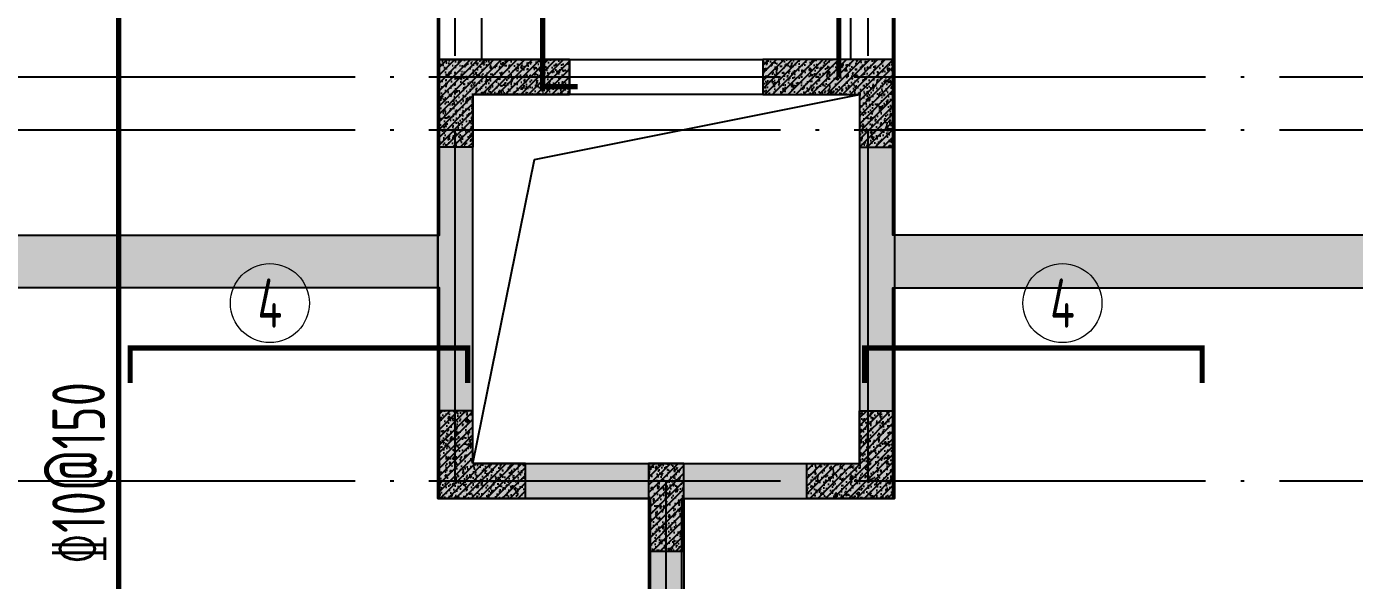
# Model space of a CAD drawing. Extents: x -3200779283 to -8106663, y 659664 to 1123462.
# Drawn here: x -8163890 to -8156334, y 687334 to 690488 of the extents above; entities that cross this region are included whole.
import ezdxf
from ezdxf.enums import TextEntityAlignment as Align

# ---------------------------------------------------------------- set-up
doc = ezdxf.new("R2010")
doc.units = 0
doc.header["$LTSCALE"] = 1000
doc.header["$MEASUREMENT"] = 0
doc.linetypes.add('125-核心筒-首层南入$0$CONTINOUS', pattern=[0])
doc.linetypes.add('3#-轴线$0$DOTE', pattern=[2.42, 2, -0.2, 0.02, -0.2])
for name, color, linetype in [('125-核心筒-首层南入$0$S-SLAB-HOLE', 5, 'Continuous'), ('125-核心筒-首层南入$0$S-WALL', 40, 'Continuous'), ('125-核心筒-首层南入$0$S-WALL-BEAM', 120, 'Continuous'), ('125-核心筒-首层南入$0$S-WALL-COLU', 252, '125-核心筒-首层南入$0$CONTINOUS'), ('125-核心筒-首层南入$0$S-WALL-COLU-HATC', 16, 'Continuous'), ('125-核心筒-首层南入$0$S-WALL-HATC', 253, 'Continuous'), ('3#-轴线$0$A-ANNO-DOTE', 10, '3#-轴线$0$DOTE'), ('3#4#5#$0$S-ANNO-TEXT', 7, 'Continuous'), ('3#4#5#$0$S-PC-SLAB', 6, 'Continuous'), ('3#4#5#$0$S-WALL-HATC', 253, 'Continuous'), ('S-REIN', 1, 'Continuous'), ('S-REIN-TEXT', 7, 'Continuous')]:
    doc.layers.add(name, color=color, linetype=linetype)
doc.layers.add('提资不打印', color=2, linetype='Continuous', plot=False)
doc.layers.add('楼板正筋文字', color=7, linetype='Continuous', lineweight=18)
doc.styles.add('FromPkpm', font='Pkpmeng', dxfattribs={"width": 0.7, "bigfont": 'Pkpmchn'})

# ---------------------------------------------------------------- blocks, each defined once
blk = doc.blocks.new('ban')
at = {"layer": 'S-REIN', "const_width": 30}
for points in [[(9947.1, 5995.4), (9747.1, 5995.4), (9747.1, 7719.9), (9947.1, 7719.9)], [(7400, 4307.4), (7400, 4507.4), (9320, 4507.4), (9320, 4307.4)], [(13500, 4307.4), (13500, 4507.4), (11580, 4507.4), (11580, 4307.4)]]:
    blk.add_lwpolyline(points, dxfattribs=at)
at = {"layer": 'S-REIN-TEXT', "lineweight": 18}
for centre in [(8195, 4762.4), (12705, 4762.4)]:
    blk.add_circle(centre, 225, dxfattribs=at)
at = {"layer": '提资不打印', "color": 2, "const_width": 30}
for points in [[(7333.8, -250.1), (7333.8, 7649.9)], [(11432.7, 6049.9), (11432.7, 7649.9)]]:
    blk.add_lwpolyline(points, dxfattribs=at)
at = {"layer": 'S-REIN-TEXT', "lineweight": 18, "style": 'FromPkpm', "width": 0.7}
for p in [(8195, 4762.4), (12705, 4762.4)]:
    blk.add_text('4', height=280, dxfattribs=at).set_placement(p, align=Align.MIDDLE_CENTER)
at = {"layer": '提资不打印', "lineweight": 25, "style": 'FromPkpm', "width": 0.7}
blk.add_text('%%13210@150', height=300, rotation=90, dxfattribs=at).set_placement((7256.1, 3274.2))
blk = doc.blocks.new('3#4#5#$0$ban3')
at = {"layer": '3#4#5#$0$S-WALL-HATC', "ltscale": 100}
h = blk.add_hatch(dxfattribs=at)
h.set_pattern_fill('AR-CONC', color=256, scale=25, angle=-270, style=0)
h.set_pattern_definition([(140, (-37341055835.12, -2020434459.28), (15.68803374565, 179.3150456502), [18.75, -206.25]), (85, (-37341055835.12, -2020434459.28), (-188.048033425, -34.68783340325), [15, -165]), (190.4514, (-37341055833.81, -2020434444.34), (-172.3598855152, 144.6273454285), [15.9350475, -175.285528]), (136.1842, (-37341055885.12, -2020434459.28), (41.3797535823, 266.8102621564), [28.125, -309.375]), (186.6356, (-37341055881.67, -2020434437.04), (-243.5294677251, 233.6656763872), [23.902572, -262.92825]), (81.1842, (-37341055885.12, -2020434459.28), (-243.5296502313, 233.6654862834), [22.5, -247.5]), (111, (-37341055872.62, -2020434434.28), (100.65472266633, 149.2267630296), [18.75, -206.25]), (56, (-37341055872.62, -2020434434.28), (-181.2875112617, 60.8288329804), [15, -165]), (161.4514, (-37341055864.23, -2020434421.84), (-80.6326241775, 210.0556571454), [15.9350475, -175.285528]), (127.5, (-37341055835.116, -2020434459.28), (-83.22346345783, 3.03996382932), [0, -163, 0, -167.5, 0, -165.625]), (97.5, (-37341055835.12, -2020434459.28), (-98.6029279706, 65.76738436054), [0, -95.5, 0, -159.25, 0, -63.125]), (57.5, (-37341055835.116, -2020434515.03), (5.6387179336, 133.4556090431), [0, -62.5, 0, -195, 0, -258.75]), (47.5, (-37341055835.12, -2020434540.03), (-25.02624558308, 145.7965423356), [0, -81.25, 0, -129.5, 0, -183.75])])
h.paths.add_polyline_path([(-214482, 407075), (-214482, 407375), (-220082, 407375), (-220082, 407075)])
at = {"layer": '3#4#5#$0$S-PC-SLAB'}
blk.add_lwpolyline([(-214472, 407375), (-220092, 407375), (-220092, 409775), (-214472, 409775)], close=True, dxfattribs=at)
blk.add_lwpolyline([(-214472, 407075), (-214472, 404775), (-221292, 404775), (-221292, 405875), (-220092, 405875), (-220092, 407075), (-214472, 407075)], dxfattribs=at)
at = {"layer": '3#4#5#$0$S-WALL-HATC', "ltscale": 100}
blk.add_lwpolyline([(-214482, 407075), (-214482, 407375), (-220082, 407375), (-220082, 407075)], close=True, dxfattribs=at)
blk = doc.blocks.new('3#4#5#$0$ban111')
at = {"layer": '3#4#5#$0$S-WALL-HATC', "ltscale": 100}
h = blk.add_hatch(dxfattribs=at)
h.set_pattern_fill('AR-CONC', color=256, scale=25, angle=-270, style=0)
h.set_pattern_definition([(140, (-37341047970.12, -2020434559.28), (15.68803374565, 179.3150456502), [18.75, -206.25]), (85, (-37341047970.12, -2020434559.28), (-188.048033425, -34.68783340325), [15, -165]), (190.4514, (-37341047968.81, -2020434544.34), (-172.3598855152, 144.6273454285), [15.9350475, -175.285528]), (136.1842, (-37341048020.12, -2020434559.28), (41.3797535823, 266.8102621564), [28.125, -309.375]), (186.6356, (-37341048016.67, -2020434537.05), (-243.5294677251, 233.6656763872), [23.902572, -262.92825]), (81.1842, (-37341048020.12, -2020434559.28), (-243.5296502313, 233.6654862834), [22.5, -247.5]), (111, (-37341048007.62, -2020434534.28), (100.65472266633, 149.2267630296), [18.75, -206.25]), (56, (-37341048007.62, -2020434534.28), (-181.2875112617, 60.8288329804), [15, -165]), (161.4514, (-37341047999.23, -2020434521.84), (-80.6326241775, 210.0556571454), [15.9350475, -175.285528]), (127.5, (-37341047970.12, -2020434559.28), (-83.22346345783, 3.03996382932), [0, -163, 0, -167.5, 0, -165.625]), (97.5, (-37341047970.12, -2020434559.28), (-98.6029279706, 65.76738436054), [0, -95.5, 0, -159.25, 0, -63.125]), (57.5, (-37341047970.12, -2020434615.03), (5.6387179336, 133.4556090431), [0, -62.5, 0, -195, 0, -258.75]), (47.5, (-37341047970.12, -2020434640.03), (-25.02624558308, 145.7965423356), [0, -81.25, 0, -129.5, 0, -183.75])])
h.paths.add_polyline_path([(-228282, 407075), (-228282, 407375), (-222682, 407375), (-222682, 407075)])
at = {"layer": '3#4#5#$0$S-PC-SLAB'}
blk.add_lwpolyline([(-228292, 407375), (-222672, 407375), (-222672, 409775), (-228292, 409775)], close=True, dxfattribs=at)
blk.add_lwpolyline([(-228292, 407075), (-228292, 404775), (-221472, 404775), (-221472, 405875), (-222672, 405875), (-222672, 407075), (-228292, 407075)], dxfattribs=at)
at = {"layer": '3#4#5#$0$S-WALL-HATC', "ltscale": 100}
blk.add_lwpolyline([(-228282, 407075), (-228282, 407375), (-222682, 407375), (-222682, 407075)], close=True, dxfattribs=at)
blk = doc.blocks.new('3#4#5#$0$5#')
at = {"layer": '3#4#5#$0$S-ANNO-TEXT'}
for name, p in [('3#4#5#$0$ban111', (378828.8, -247399.9)), ('3#4#5#$0$ban3', (378828.8, -247400))]:
    blk.add_blockref(name, p, dxfattribs=at)
blk = doc.blocks.new('3#-轴线')
at = {"layer": '3#-轴线$0$A-ANNO-DOTE'}
for points in [[(9250, -7100), (9250, 5500)], [(11600, -7100), (11600, 5500)], [(-3000, -4800), (44800, -4800)], [(-3000, -5100), (44800, -5100)], [(-3000, -7100), (44800, -7100)], [(10450, -16100), (10450, -7100)]]:
    blk.add_lwpolyline(points, dxfattribs=at)
blk = doc.blocks.new('125-核心筒-首层南入')
at = {"layer": '125-核心筒-首层南入$0$S-WALL-COLU-HATC'}
h = blk.add_hatch(dxfattribs=at)
h.set_pattern_fill('AR-CONC', color=256, scale=10)
h.set_pattern_definition([(50, (14437.05, -238295.61), (71.726018, -6.275213), [7.5, -82.5]), (355, (14437.05, -238295.61), (-13.875133, 75.219213), [6, -66]), (100.4514, (14443.03, -238296.135), (57.850938, 68.943954), [6.37402, -70.114211]), (46.1842, (14437.05, -238275.61), (106.724105, -16.5519), [11.25, -123.75]), (96.6356, (14445.95, -238276.99), (93.46627, 97.411787), [9.56103, -105.1713]), (351.1842, (14437.05, -238275.61), (93.466195, 97.41186), [9, -99]), (21, (14447.05, -238280.61), (59.690705, -40.261889), [7.5, -82.5]), (326, (14447.05, -238280.61), (24.331533, 72.515005), [6, -66]), (71.4514, (14452.03, -238283.97), (84.022263, 32.25305), [6.37402, -70.114211]), (37.5, (14437.052, -238295.612), (1.2159855, 33.2893854), [0, -65.2, 0, -67, 0, -66.25]), (7.5, (14437.052, -238295.612), (26.306954, 39.441171), [0, -38.2, 0, -63.7, 0, -25.25]), (327.5, (14414.752, -238295.612), (53.3822436, -2.2554872), [0, -25, 0, -78, 0, -103.5]), (317.5, (14404.752, -238295.612), (58.318617, 10.010498), [0, -32.5, 0, -51.8, 0, -73.5])])
h.paths.add_polyline_path([(-1100, 2200), (-1100, 1900), (-1300, 1900), (-1300, 2400), (-550, 2400), (-550, 2200)])
h = blk.add_hatch(dxfattribs=at)
h.set_pattern_fill('ANSI31', color=256, scale=250, style=0)
h.set_pattern_definition([(45, (14437.052, -238295.612), (-22.097087, 22.097087), [])])
h.paths.add_polyline_path([(-1100, 2200), (-1100, 1900), (-1300, 1900), (-1300, 2400), (-550, 2400), (-550, 2200)])
h = blk.add_hatch(dxfattribs=at)
h.set_pattern_fill('AR-CONC', color=256, scale=10)
h.set_pattern_definition([(50, (18639.61, -238707.81), (71.726018, -6.275213), [7.5, -82.5]), (355, (18639.61, -238707.81), (-13.875133, 75.219213), [6, -66]), (100.4514, (18645.59, -238708.334), (57.850938, 68.943954), [6.37402, -70.114211]), (46.1842, (18639.61, -238687.81), (106.724105, -16.5519), [11.25, -123.75]), (96.6356, (18648.5, -238689.19), (93.46627, 97.411787), [9.56103, -105.1713]), (351.1842, (18639.61, -238687.81), (93.466195, 97.41186), [9, -99]), (21, (18649.61, -238692.81), (59.690705, -40.261889), [7.5, -82.5]), (326, (18649.61, -238692.81), (24.331533, 72.515005), [6, -66]), (71.4514, (18654.586, -238696.166), (84.022263, 32.25305), [6.37402, -70.114211]), (37.5, (18639.611, -238707.81), (1.2159855, 33.2893854), [0, -65.2, 0, -67, 0, -66.25]), (7.5, (18639.61, -238707.81), (26.306954, 39.441171), [0, -38.2, 0, -63.7, 0, -25.25]), (327.5, (18617.311, -238707.81), (53.3822436, -2.2554872), [0, -25, 0, -78, 0, -103.5]), (317.5, (18607.31, -238707.81), (58.318617, 10.010498), [0, -32.5, 0, -51.8, 0, -73.5])])
h.paths.add_polyline_path([(1100, 2200), (1100, 1900), (1300, 1900), (1300, 2400), (550, 2400), (550, 2200)])
h = blk.add_hatch(dxfattribs=at)
h.set_pattern_fill('ANSI31', color=256, scale=250, style=0)
h.set_pattern_definition([(45, (18639.61, -238707.81), (-22.097087, 22.097087), [])])
h.paths.add_polyline_path([(1100, 2200), (1100, 1900), (1300, 1900), (1300, 2400), (550, 2400), (550, 2200)])
h = blk.add_hatch(dxfattribs=at)
h.set_pattern_fill('AR-CONC', color=256, scale=10)
h.set_pattern_definition([(50, (14437.05, -242036.99), (71.726018, -6.275213), [7.5, -82.5]), (355, (14437.05, -242036.99), (-13.875133, 75.219213), [6, -66]), (100.4514, (14443.03, -242037.51), (57.850938, 68.943954), [6.37402, -70.114211]), (46.1842, (14437.05, -242016.99), (106.724105, -16.5519), [11.25, -123.75]), (96.6356, (14445.95, -242018.37), (93.46627, 97.411787), [9.56103, -105.1713]), (351.1842, (14437.05, -242016.99), (93.466195, 97.41186), [9, -99]), (21, (14447.05, -242021.99), (59.690705, -40.261889), [7.5, -82.5]), (326, (14447.05, -242021.99), (24.331533, 72.515005), [6, -66]), (71.4514, (14452.03, -242025.345), (84.022263, 32.25305), [6.37402, -70.114211]), (37.5, (14437.052, -242036.99), (1.2159855, 33.2893854), [0, -65.2, 0, -67, 0, -66.25]), (7.5, (14437.052, -242036.99), (26.306954, 39.441171), [0, -38.2, 0, -63.7, 0, -25.25]), (327.5, (14414.752, -242036.99), (53.3822436, -2.2554872), [0, -25, 0, -78, 0, -103.5]), (317.5, (14404.752, -242036.99), (58.318617, 10.010498), [0, -32.5, 0, -51.8, 0, -73.5])])
h.paths.add_polyline_path([(-1100, 100), (-1100, 400), (-1300, 400), (-1300, -100), (-800, -100), (-800, 100)])
h = blk.add_hatch(dxfattribs=at)
h.set_pattern_fill('ANSI31', color=256, scale=250, style=0)
h.set_pattern_definition([(45, (14437.052, -242036.99), (-22.097087, 22.097087), [])])
h.paths.add_polyline_path([(-1100, 100), (-1100, 400), (-1300, 400), (-1300, -100), (-800, -100), (-800, 100)])
h = blk.add_hatch(dxfattribs=at)
h.set_pattern_fill('AR-CONC', color=256, scale=10)
h.set_pattern_definition([(50, (18639.61, -241662.724), (71.726018, -6.275213), [7.5, -82.5]), (355, (18639.61, -241662.72), (-13.875133, 75.219213), [6, -66]), (100.4514, (18645.59, -241663.246), (57.850938, 68.943954), [6.37402, -70.114211]), (46.1842, (18639.61, -241642.72), (106.724105, -16.5519), [11.25, -123.75]), (96.6356, (18648.5, -241644.1), (93.46627, 97.411787), [9.56103, -105.1713]), (351.1842, (18639.61, -241642.72), (93.466195, 97.41186), [9, -99]), (21, (18649.61, -241647.724), (59.690705, -40.261889), [7.5, -82.5]), (326, (18649.61, -241647.72), (24.331533, 72.515005), [6, -66]), (71.4514, (18654.586, -241651.08), (84.022263, 32.25305), [6.37402, -70.114211]), (37.5, (18639.611, -241662.724), (1.2159855, 33.2893854), [0, -65.2, 0, -67, 0, -66.25]), (7.5, (18639.61, -241662.724), (26.306954, 39.441171), [0, -38.2, 0, -63.7, 0, -25.25]), (327.5, (18617.311, -241662.724), (53.3822436, -2.2554872), [0, -25, 0, -78, 0, -103.5]), (317.5, (18607.31, -241662.724), (58.318617, 10.010498), [0, -32.5, 0, -51.8, 0, -73.5])])
h.paths.add_polyline_path([(1100, 100), (1100, 400), (1300, 400), (1300, -100), (800, -100), (800, 100)])
h = blk.add_hatch(dxfattribs=at)
h.set_pattern_fill('ANSI31', color=256, scale=250, style=0)
h.set_pattern_definition([(45, (18639.61, -241662.724), (-22.097087, 22.097087), [])])
h.paths.add_polyline_path([(1100, 100), (1100, 400), (1300, 400), (1300, -100), (800, -100), (800, 100)])
h = blk.add_hatch(dxfattribs=at)
h.set_pattern_fill('AR-CONC', color=256, scale=10)
h.set_pattern_definition([(50, (12337.076, -237557.834), (71.726018, -6.275213), [7.5, -82.5]), (355, (12337.076, -237557.83), (-13.875133, 75.219213), [6, -66]), (100.4514, (12343.05, -237558.36), (57.850938, 68.943954), [6.37402, -70.114211]), (46.1842, (12337.08, -237537.83), (106.724105, -16.5519), [11.25, -123.75]), (96.6356, (12345.97, -237539.21), (93.46627, 97.411787), [9.56103, -105.1713]), (351.1842, (12337.08, -237537.83), (93.466195, 97.41186), [9, -99]), (21, (12347.076, -237542.834), (59.690705, -40.261889), [7.5, -82.5]), (326, (12347.076, -237542.83), (24.331533, 72.515005), [6, -66]), (71.4514, (12352.05, -237546.19), (84.022263, 32.25305), [6.37402, -70.114211]), (37.5, (12337.076, -237557.834), (1.2159855, 33.2893854), [0, -65.2, 0, -67, 0, -66.25]), (7.5, (12337.076, -237557.834), (26.306954, 39.441171), [0, -38.2, 0, -63.7, 0, -25.25]), (327.5, (12314.776, -237557.834), (53.3822436, -2.2554872), [0, -25, 0, -78, 0, -103.5]), (317.5, (12304.776, -237557.834), (58.318617, 10.010498), [0, -32.5, 0, -51.8, 0, -73.5])])
h.paths.add_polyline_path([(100, 100), (-100, 100), (-100, -400), (100, -400)])
h = blk.add_hatch(dxfattribs=at)
h.set_pattern_fill('ANSI31', color=256, scale=250, style=0)
h.set_pattern_definition([(45, (12337.076, -237557.834), (-22.097087, 22.097087), [])])
h.paths.add_polyline_path([(100, 100), (-100, 100), (-100, -400), (100, -400)])
at = {"layer": '125-核心筒-首层南入$0$S-WALL-HATC'}
for points in [[(-1300, -100), (-1100, 100), (-1100, 2200), (-1300, 2400)], [(-1100, 2200), (-550, 2200), (-550, 2400), (-1300, 2400)], [(1300, 2400), (550, 2400), (550, 2200), (1100, 2200)], [(1300, 2400), (1100, 2200), (1100, 100), (1300, -100)], [(-1100, 100), (-1300, -100), (-100, -100), (0, -33.3), (0, 100)], [(-100, -100), (100, -100), (1300, -100), (1100, 100), (0, 100)], [(100, -100), (-100, -100), (-100, -400), (100, -400)], [(100, -400), (-100, -400), (-100, -3900), (0, -3966.7), (100, -3900), (100, -1600)]]:
    blk.add_hatch(color=256, dxfattribs=at).paths.add_polyline_path(points)
at = {"layer": '125-核心筒-首层南入$0$S-SLAB-HOLE'}
blk.add_lwpolyline([(-1100, 100), (-748.6, 1829.6), (1100, 2200)], dxfattribs=at)
at = {"layer": '125-核心筒-首层南入$0$S-WALL'}
for p, q in [((-1300, -100), (-1300, 2400)), ((-550, 2400), (-1300, 2400)), ((-550, 2200), (-550, 2400)), ((1300, 2400), (550, 2400)), ((550, 2400), (550, 2200)), ((1300, 2400), (1300, -100)), ((-1100, 100), (-1100, 2200)), ((-1100, 2200), (-550, 2200)), ((550, 2200), (1100, 2200)), ((1100, 2200), (1100, 100)), ((-1100, 100), (0, 100)), ((0, 100), (1100, 100)), ((-1300, -100), (-100, -100)), ((-100, -100), (-100, -4100)), ((100, -100), (100, -4100)), ((100, -100), (1300, -100))]:
    blk.add_line(p, q, dxfattribs=at)
at = {"layer": '125-核心筒-首层南入$0$S-WALL-BEAM'}
for points in [[(-1300, 3800), (-1050, 3800), (-1050, 2400), (-1300, 2400)], [(1050, 3799.7), (1300, 3800), (1300, 2400), (1050, 2399.7)], [(550, 2400), (550, 2200), (-550, 2200), (-550, 2400)]]:
    blk.add_lwpolyline(points, close=True, dxfattribs=at)
at = {"layer": '125-核心筒-首层南入$0$S-WALL-COLU', "linetype": 'ByBlock'}
for points in [[(-1100, 2200), (-1100, 1900), (-1300, 1900), (-1300, 2400), (-550, 2400), (-550, 2200), (-1100, 2200)], [(1100, 2200), (1100, 1900), (1300, 1900), (1300, 2400), (550, 2400), (550, 2200), (1100, 2200)], [(-1100, 100), (-1100, 400), (-1300, 400), (-1300, -100), (-800, -100), (-800, 100), (-1100, 100)], [(1100, 100), (1100, 400), (1300, 400), (1300, -100), (800, -100), (800, 100), (1100, 100)]]:
    blk.add_lwpolyline(points, dxfattribs=at)
at = {"layer": '125-核心筒-首层南入$0$S-WALL-COLU', "lineweight": -2}
blk.add_lwpolyline([(100, 100), (-100, 100), (-100, -400), (100, -400)], close=True, dxfattribs=at)

msp = doc.modelspace()

# ---------------------------------------------------------------- block references
for name, p in [('3#-轴线', (-8170700.4, 695000.6)), ('125-核心筒-首层南入', (-8160250.4, 687900.6))]:
    msp.add_blockref(name, p)
at = {"layer": '3#4#5#$0$S-PC-SLAB'}
msp.add_blockref('3#4#5#$0$5#', (-8317697.2, 529325.6), dxfattribs=at)
at = {"layer": '楼板正筋文字'}
msp.add_blockref('ban', (-8170700.4, 684150.7), dxfattribs=at)

doc.saveas('drawing.dxf')
